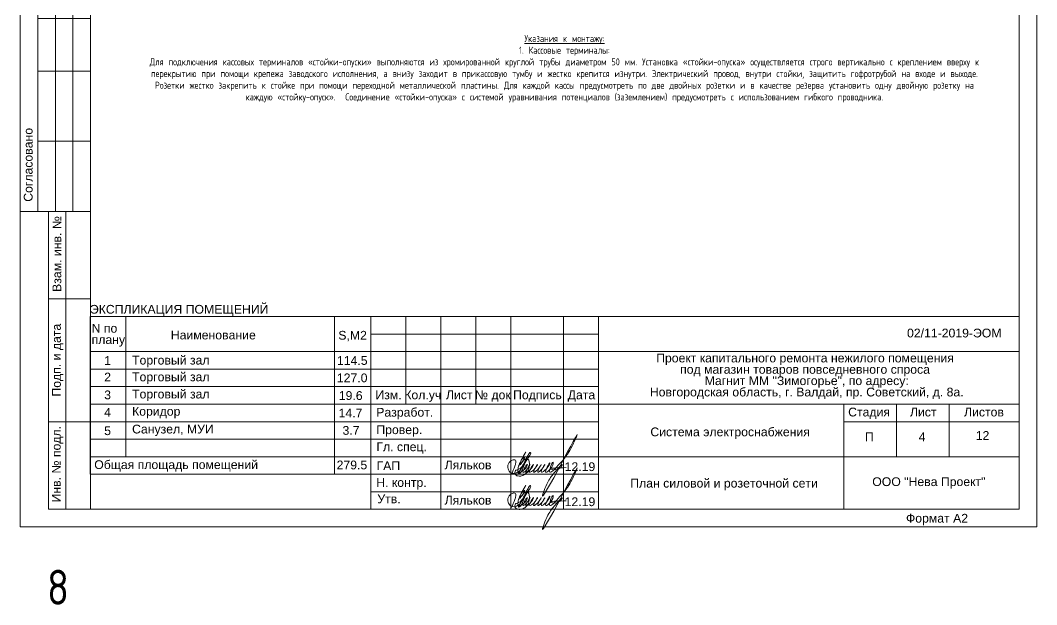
# Model space of a CAD drawing. Header units: metres. Extents: x -1525 to -1043, y -1331 to -1144.
# Drawn here: x -1416.11 to -1387.11, y -1234.32 to -1217.65 of the extents above; entities that cross this region are included whole.
import ezdxf
from ezdxf.enums import TextEntityAlignment as Align

# ---------------------------------------------------------------- set-up
doc = ezdxf.new("R2010")
doc.units = ezdxf.units.M
doc.header["$MEASUREMENT"] = 0
doc.layers.add('ЭС', color=5, linetype='Continuous', lineweight=30)
doc.styles.add('GOST 2.304', font='CS_Gost2304.shx')
doc.styles.get("Standard").update_dxf_attribs({"font": 'txt.shx', "width": 0.8, "height": 0.0025})
doc.styles.add('Style-Arial', font='arial.ttf')

# ---------------------------------------------------------------- blocks, each defined once
blk = doc.blocks.new('*U5')
at = {"color": 7, "linetype": 'Continuous', "lineweight": 13}
for p, q in [((-12.487, 20.002), (14.013, 20.002)), ((-12.487, 20.002), (-12.487, -19.998)), ((13.013, 20.002), (13.013, 19.302)), ((14.013, 20.002), (14.013, -19.998)), ((13.013, 19.302), (14.013, 19.302)), ((-14.487, -4.998), (-12.487, -4.998)), ((-14.487, -4.998), (-14.487, -11.498)), ((-13.987, -4.998), (-13.987, -11.498)), ((-13.487, -4.998), (-13.487, -11.498)), ((-12.987, -4.998), (-12.987, -11.498)), ((-13.987, -5.998), (-12.487, -5.998)), ((-13.987, -7.498), (-12.487, -7.498)), ((-13.987, -9.498), (-12.487, -9.498)), ((-14.487, -11.498), (-12.487, -11.498)), ((-13.687, -11.498), (-12.487, -11.498)), ((-13.187, -19.998), (-13.187, -11.498)), ((-13.687, -13.998), (-12.487, -13.998)), ((-4.487, -14.498), (14.013, -14.498)), ((-4.487, -14.498), (-4.487, -19.998)), ((-3.487, -14.498), (-3.487, -16.998)), ((-2.487, -14.498), (-2.487, -19.998)), ((-1.487, -14.498), (-1.487, -16.998)), ((-0.487, -14.498), (-0.487, -19.998)), ((1.013, -14.498), (1.013, -19.998)), ((2.013, -14.498), (2.013, -19.998)), ((2.013, -15.498), (14.013, -15.498)), ((-4.487, -16.498), (2.013, -16.498)), ((-4.487, -16.998), (2.013, -16.998)), ((2.013, -16.998), (14.013, -16.998)), ((-13.687, -17.498), (-12.487, -17.498)), ((9.013, -17.498), (14.013, -17.498)), ((2.013, -18.498), (14.013, -18.498)), ((-12.926, -19.998), (14.013, -19.998))]:
    blk.add_line(p, q, dxfattribs=at)
at = {"color": 7, "linetype": 'Continuous', "lineweight": 0}
for p, q in [((-4.487, -14.998), (2.013, -14.998)), ((-4.487, -15.498), (2.013, -15.498)), ((-4.487, -15.998), (2.013, -15.998)), ((-4.487, -17.498), (2.013, -17.498)), ((-4.487, -17.998), (2.013, -17.998)), ((-4.487, -18.498), (2.013, -18.498)), ((-4.487, -18.998), (2.013, -18.998)), ((-4.487, -19.498), (2.013, -19.498))]:
    blk.add_line(p, q, dxfattribs=at)
at = {"color": 7, "linetype": 'Continuous', "lineweight": 0, "flags": 128}
blk.add_lwpolyline([(14.513, 20.502), (-14.487, 20.502), (-14.487, -20.498), (14.513, -20.498), (14.513, 20.502)], close=True, dxfattribs=at)
at = {"color": 7, "linetype": 'Continuous', "lineweight": 13, "flags": 128}
for points in [[(-12.487, -19.998), (-13.687, -19.998), (-13.687, -11.498)], [(9.013, -16.998), (9.013, -19.998)], [(10.513, -16.998), (10.513, -18.498)], [(12.013, -16.998), (12.013, -18.498)]]:
    blk.add_lwpolyline(points, dxfattribs=at)
at = {"color": 7, "linetype": 'Continuous', "lineweight": 0, "style": 'Style-Arial'}
for s, p in [('Согласовано', (-14.263, -10.171)), ('Взам. инв. №', (-13.444, -12.714)), ('Подп. и дата', (-13.457, -15.743)), ('Инв. № подл.', (-13.462, -18.711))]:
    blk.add_text(s, height=0.25002, rotation=90, dxfattribs=at).set_placement(p, align=Align.MIDDLE_CENTER)
for s, p in [('Изм.', (-3.98, -16.733)), ('Кол.уч', (-3.003, -16.733)), ('Лист', (-1.964, -16.733)), ('№ док', (-1.005, -16.733)), ('Подпись', (0.268, -16.733)), ('Дата', (1.524, -16.733)), ('Разработ.', (-3.518, -17.229)), ('Стадия', (9.731, -17.223)), ('Лист', (11.276, -17.223)), ('Листов', (13.009, -17.223)), ('Провер.', (-3.673, -17.727)), ('Гл. спец.', (-3.607, -18.214)), ('ГАП', (-3.986, -18.755)), ('Н. контр.', (-3.612, -19.233)), ('ООО "Нева Проект"', (11.436, -19.209)), ('Утв.', (-3.968, -19.7)), ('Формат А2', (11.669, -20.252))]:
    blk.add_text(s, height=0.25, dxfattribs=at).set_placement(p, align=Align.MIDDLE_CENTER)

msp = doc.modelspace()

# ---------------------------------------------------------------- linework, layer by layer
at = {"color": 7, "linetype": 'Continuous', "lineweight": 13}
for p, q in [((-1414.11506881, -1226.09990984), (-1406.11209368, -1226.09990984)), ((-1414.11506881, -1226.09990984), (-1414.11506881, -1230.59990984)), ((-1413.10160378, -1226.09990984), (-1413.10160378, -1230.09990984)), ((-1407.14385877, -1226.09990984), (-1407.14385877, -1230.59990984)), ((-1406.11209368, -1226.09990984), (-1406.11209368, -1230.59990984)), ((-1414.11506881, -1227.09990984), (-1406.11209368, -1227.09990984)), ((-1414.11506881, -1230.09990984), (-1406.11209368, -1230.09990984)), ((-1414.11506881, -1230.59990984), (-1406.11209368, -1230.59990984))]:
    msp.add_line(p, q, dxfattribs=at)
at = {"color": 7, "linetype": 'Continuous', "lineweight": 0}
for p, q in [((-1414.11506881, -1227.59990984), (-1406.11209368, -1227.59990984)), ((-1414.11506881, -1228.09990984), (-1406.11209368, -1228.09990984)), ((-1414.11506881, -1228.59990984), (-1406.11209368, -1228.59990984)), ((-1414.11506881, -1229.09990984), (-1406.11209368, -1229.09990984)), ((-1414.11506881, -1229.59990984), (-1406.11209368, -1229.59990984))]:
    msp.add_line(p, q, dxfattribs=at)
at = {"color": 5, "linetype": 'Continuous', "lineweight": 0}
for points in [[(-1402.10156288, -1230.60065439), (-1401.99889747, -1230.36583658), (-1401.97371412, -1230.27185102), (-1401.97371412, -1230.2186471), (-1402.00494145, -1230.18741977), (-1402.05422172, -1230.18741977), (-1402.13156799, -1230.23207566), (-1402.18632051, -1230.30186398), (-1402.20077218, -1230.34225232), (-1402.20077218, -1230.41086892), (-1402.18372469, -1230.47449102), (-1402.14088781, -1230.53518867), (-1402.09162585, -1230.56363007), (-1402.02486323, -1230.5747732), (-1401.95681108, -1230.55653868), (-1401.89833496, -1230.52994255), (-1401.85822793, -1230.49894277), (-1401.78686415, -1230.37533708), (-1401.72067024, -1230.23927358), (-1401.66694477, -1230.12884581), (-1401.61071533, -1230.03145357), (-1401.57350187, -1229.97929265), (-1401.55613781, -1229.97463997), (-1401.54944432, -1229.99962041), (-1401.56045636, -1230.04071791), (-1401.5929292, -1230.08555812), (-1401.78415619, -1230.45398873), (-1401.84492419, -1230.55924199), (-1401.8904385, -1230.58551969), (-1401.9026119, -1230.56443475), (-1401.90826522, -1230.54333626), (-1401.91575734, -1230.46786558), (-1401.88263369, -1230.34424644), (-1401.78779161, -1230.13755335), (-1401.68952945, -1229.96735829), (-1401.78658316, -1230.16467111), (-1401.72344074, -1230.10907801), (-1401.85221296, -1230.33211804), (-1401.75146259, -1230.20159387), (-1401.67729158, -1230.15877122), (-1401.62104573, -1230.17384225), (-1401.59424711, -1230.23397081), (-1401.58633676, -1230.33089131), (-1401.65711588, -1230.5537113), (-1401.74488311, -1230.61800008), (-1401.80944211, -1230.64493335), (-1401.90864709, -1230.64868545), (-1401.97742557, -1230.61952435), (-1401.98994044, -1230.59784797), (-1401.99749674, -1230.54723336), (-1401.98372884, -1230.49585087), (-1401.90801334, -1230.46826659), (-1401.75511097, -1230.33129321), (-1401.87060478, -1230.5585217), (-1401.81114654, -1230.52419347), (-1401.65690921, -1230.36995613), (-1401.64479015, -1230.3247272), (-1401.76995748, -1230.54152337), (-1401.63699214, -1230.44053782), (-1401.56863496, -1230.31762809), (-1401.68598969, -1230.55065593), (-1401.52412263, -1230.42305866), (-1401.46566492, -1230.31762809), (-1401.58887091, -1230.53520596), (-1401.42276002, -1230.42919905), (-1401.35628176, -1230.31762809), (-1401.46607556, -1230.53747897), (-1401.29620294, -1230.40098413), (-1401.24869182, -1230.31762809), (-1401.35030835, -1230.53427881), (-1401.15271682, -1230.34223735), (-1401.14784661, -1230.33002163), (-1401.24631485, -1230.52233006), (-1401.00215635, -1230.29536918), (-1400.99949113, -1230.28542245), (-1401.12357493, -1230.52588391), (-1400.90450458, -1230.29527708), (-1400.90450458, -1230.26633202), (-1401.01371347, -1230.51416893), (-1400.71345864, -1230.28931238), (-1400.36939986, -1229.79623516), (-1400.23444487, -1229.50571479), (-1401.21194484, -1231.19879441), (-1401.02883228, -1230.76681379), (-1400.80409719, -1230.47622194), (-1400.65095514, -1230.32307989), (-1400.70657261, -1230.41941217), (-1400.9766379, -1230.45178196), (-1400.53393875, -1230.409218)], [(-1402.10156288, -1231.55000857), (-1401.99889747, -1231.31519075), (-1401.97371412, -1231.22120519), (-1401.97371412, -1231.16800128), (-1402.00494145, -1231.13677394), (-1402.05422172, -1231.13677394), (-1402.13156799, -1231.18142983), (-1402.18632051, -1231.25121815), (-1402.20077218, -1231.29160649), (-1402.20077218, -1231.36022309), (-1402.18372469, -1231.42384519), (-1402.14088781, -1231.48454284), (-1402.09162585, -1231.51298425), (-1402.02486323, -1231.52412737), (-1401.95681108, -1231.50589285), (-1401.89833496, -1231.47929672), (-1401.85822793, -1231.44829694), (-1401.78686415, -1231.32469126), (-1401.72067024, -1231.18862775), (-1401.66694477, -1231.07819998), (-1401.61071533, -1230.98080774), (-1401.57350187, -1230.92864683), (-1401.55613781, -1230.92399414), (-1401.54944432, -1230.94897458), (-1401.56045636, -1230.99007208), (-1401.5929292, -1231.03491229), (-1401.78415619, -1231.4033429), (-1401.84492419, -1231.50859617), (-1401.8904385, -1231.53487387), (-1401.9026119, -1231.51378892), (-1401.90826522, -1231.49269043), (-1401.91575734, -1231.41721975), (-1401.88263369, -1231.29360061), (-1401.78779161, -1231.08690752), (-1401.68952945, -1230.91671247), (-1401.78658316, -1231.11402529), (-1401.72344074, -1231.05843218), (-1401.85221296, -1231.28147221), (-1401.75146259, -1231.15094805), (-1401.67729158, -1231.1081254), (-1401.62104573, -1231.12319643), (-1401.59424711, -1231.18332498), (-1401.58633676, -1231.28024548), (-1401.65711588, -1231.50306547), (-1401.74488311, -1231.56735425), (-1401.80944211, -1231.59428752), (-1401.90864709, -1231.59803963), (-1401.97742557, -1231.56887853), (-1401.98994044, -1231.54720214), (-1401.99749674, -1231.49658753), (-1401.98372884, -1231.44520504), (-1401.90801334, -1231.41762076), (-1401.75511097, -1231.28064739), (-1401.87060478, -1231.50787587), (-1401.81114654, -1231.47354764), (-1401.65690921, -1231.31931031), (-1401.64479015, -1231.27408137), (-1401.76995748, -1231.49087754), (-1401.63699214, -1231.38989199), (-1401.56863496, -1231.26698226), (-1401.68598969, -1231.5000101), (-1401.52412263, -1231.37241283), (-1401.46566492, -1231.26698226), (-1401.58887091, -1231.48456013), (-1401.42276002, -1231.37855322), (-1401.35628176, -1231.26698226), (-1401.46607556, -1231.48683314), (-1401.29620294, -1231.35033831), (-1401.24869182, -1231.26698226), (-1401.35030835, -1231.48363298), (-1401.15271682, -1231.29159153), (-1401.14784661, -1231.27937581), (-1401.24631485, -1231.47168423), (-1401.00215635, -1231.24472335), (-1400.99949113, -1231.23477662), (-1401.12357493, -1231.47523808), (-1400.90450458, -1231.24463126), (-1400.90450458, -1231.21568619), (-1401.01371347, -1231.4635231), (-1400.71345864, -1231.23866656), (-1400.36939986, -1230.74558933), (-1400.23444487, -1230.45506897), (-1401.21194484, -1232.14814859), (-1401.02883228, -1231.71616796), (-1400.80409719, -1231.42557611), (-1400.65095514, -1231.27243406), (-1400.70657261, -1231.36876634), (-1400.9766379, -1231.40113613), (-1400.53393875, -1231.35857217)]]:
    msp.add_spline(points, degree=3, dxfattribs=at)

# ---------------------------------------------------------------- block references
at = {"color": 7, "linetype": 'Continuous', "lineweight": 13}
msp.add_blockref('*U5', (-1401.62492702, -1211.60190241), dxfattribs=at)

# ---------------------------------------------------------------- texts
at = {"color": 7, "lineweight": 13, "style": 'Style-Arial'}
msp.add_text('ЭКСПЛИКАЦИЯ ПОМЕЩЕНИЙ ', height=0.25, dxfattribs=at).set_placement((-1411.5310327, -1225.89419156), align=Align.MIDDLE_CENTER)
at = {"color": 7, "linetype": 'Continuous', "lineweight": 13, "style": 'Style-Arial'}
msp.add_text('02/11-2019-ЭОМ', height=0.25, dxfattribs=at).set_placement((-1389.46315499, -1226.44629603), align=Align.TOP_CENTER)
for s, p in [('1', (-1413.71896847, -1227.35450258)), ('2', (-1413.71896847, -1227.82649508)), ('3', (-1413.71896847, -1228.33587871)), ('4', (-1413.71896847, -1228.83130662)), ('5', (-1413.71896847, -1229.35715363))]:
    msp.add_text(s, height=0.25, dxfattribs=at).set_placement(p, align=Align.MIDDLE_LEFT)
at = {"color": 7, "linetype": 'Continuous', "lineweight": 0, "style": 'Style-Arial'}
for s, p in [('Торговый зал', (-1412.92315415, -1227.3449415)), ('114.5', (-1407.07770968, -1227.35434929)), ('Торговый зал', (-1412.92315415, -1227.82160017)), ('127.0', (-1407.08010573, -1227.84977721)), ('Торговый зал', (-1412.92315415, -1228.3120086)), ('19.6', (-1407.02515889, -1228.35392744)), ('Коридор', (-1412.92315415, -1228.80348645)), ('14.7', (-1407.03039192, -1228.85284428)), ('Санузел, МУИ', (-1412.92315415, -1229.31070376)), ('3.7', (-1406.91788172, -1229.3482722)), ('Общая площадь помещений', (-1414.00263679, -1230.32577441)), ('279.5', (-1407.08795528, -1230.33481814))]:
    msp.add_text(s, height=0.25, dxfattribs=at).set_placement(p, align=Align.MIDDLE_LEFT)
at = {"color": 7, "lineweight": 13, "style": 'Style-Arial'}
for p in [(-1404.0055263, -1230.20864731), (-1404.0055263, -1231.21406609)]:
    msp.add_text('Ляльков', height=0.25, dxfattribs=at).set_placement(p, align=Align.TOP_LEFT)
at = {"color": 7, "linetype": 'Continuous', "lineweight": 13, "char_height": 0.25, "style": 'Style-Arial'}
for s, insert, attachment_point, line_spacing_factor in [('N по \\Pплану', (-1414.07713482, -1226.63482115), 4, 0.776524), ('Наименование', (-1411.81806588, -1226.62898473), 4, 0.6), ('Проект капитального ремонта нежилого помещения\\Pпод магазин товаров повседневного спроса\\P Магнит ММ "Зимогорье", по адресу:\\P Новгородская область, г. Валдай, пр. Советский, д. 8а.', (-1393.7213896, -1227.15828873), 2, 0.776524), ('Система электроснабжения', (-1395.85887659, -1229.42845331), 5, 0.776524), ('План силовой и розеточной сети', (-1396.0314101, -1230.89205567), 5, 0.776524)]:
    msp.add_mtext(s, dxfattribs=dict(at, insert=insert, attachment_point=attachment_point, line_spacing_factor=line_spacing_factor))
at = {"color": 7, "linetype": 'Continuous', "lineweight": 0, "char_height": 0.25}
for s, insert, attachment_point, line_spacing_factor, style in [('S,М2', (-1406.63083567, -1226.50998626), 2, 0.6, 'Style-Arial'), ('\\fArial|b0|i0|c204204|p39;П', (-1391.88648763, -1229.53319673), 5, 0.72, 'GOST 2.304'), ('{\\fArial|b0|i0|c204|p39;4}', (-1390.38118867, -1229.53319673), 5, 0.72, 'GOST 2.304'), ('{\\fArial|b0|i0|c204|p39;12}', (-1388.65581755, -1229.49344908), 5, 0.72, 'GOST 2.304')]:
    msp.add_mtext(s, dxfattribs=dict(at, insert=insert, attachment_point=attachment_point, line_spacing_factor=line_spacing_factor, style=style))
at = {"color": 7, "linetype": 'Continuous', "lineweight": 30, "char_height": 0.25, "attachment_point": 1, "line_spacing_factor": 0.72, "style": 'GOST 2.304'}
for insert in [(-1400.58079845, -1230.25861756), (-1400.58079845, -1231.25861756)]:
    msp.add_mtext('\\fArial|b0|i0|c204204|p39;12.19', dxfattribs=dict(at, insert=insert))
at = {"layer": 'ЭС', "color": 1, "linetype": 'Continuous', "lineweight": 30, "width": 0.8}
msp.add_text('8', height=1, dxfattribs=at).set_placement((-1415.35099293, -1234.32226675))
at = {"layer": 'ЭС', "color": 0, "linetype": 'Continuous', "lineweight": 15, "insert": (-1413.25351507, -1218.06904866), "char_height": 0.2, "attachment_point": 1}
msp.add_mtext_dynamic_manual_height_columns('\\pxqc;{\\LУказания к монтажу:\\P\\pi-3,l4,q*,t4;}1.^IКассовые терминалы:\\P\\pi0,l0,tz;Для подключения кассовых терминалов «стойки-опуски» выполняются из хромированной круглой трубы диаметром 50 мм. Установка «стойки-опуска» осуществляется строго вертикально с креплением вверху к перекрытию при помощи крепежа заводского исполнения, а внизу заходит в прикассовую тумбу и жестко крепится изнутри. Электрический провод, внутри стойки, защитить гофротрубой на входе и выходе. Розетки жестко закрепить к стойке при помощи переходной металлической пластины. Для каждой кассы предусмотреть по две двойных розетки и в качестве резерва установить одну двойную розетку на каждую «стойку-опуск».  Соединение «стойки-опуска» с системой уравнивания потенциалов (заземлением) предусмотреть с использованием гибкого проводника. ', width=25.3325012343, gutter_width=0.0125, heights=[2.82604657], dxfattribs=at)

doc.saveas('drawing.dxf')
